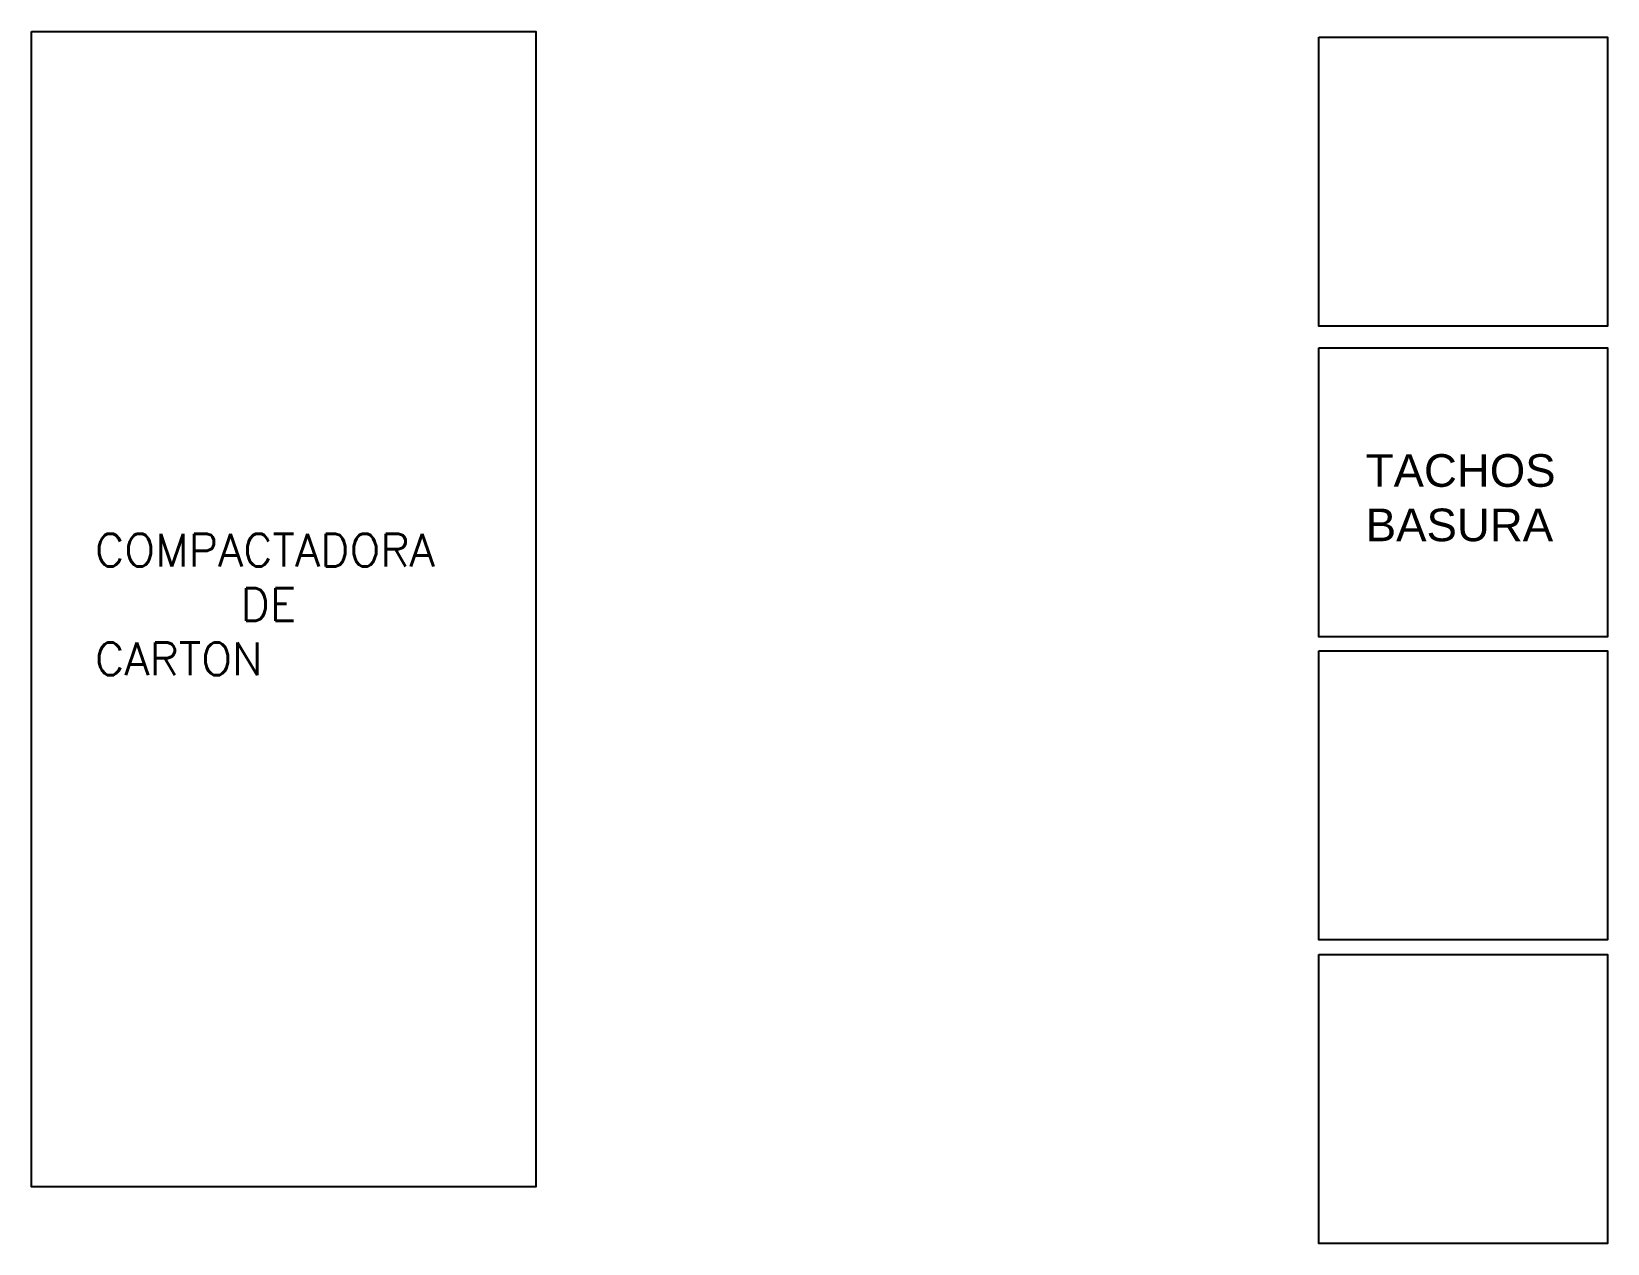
# Model space of a CAD drawing. Header units: millimetres. Extents: x 64 to 660, y 33 to 427.
# Drawn here: x 411.75 to 419.94, y 274.63 to 280.93 of the extents above; entities that cross this region are included whole.
import ezdxf

# ---------------------------------------------------------------- set-up
doc = ezdxf.new("R2010")
doc.units = ezdxf.units.MM
doc.layers.add('Equipamientos OCASA', color=10, linetype='Continuous')
doc.styles.get("Standard").update_dxf_attribs({"font": 'txt.shx'})

msp = doc.modelspace()

# ---------------------------------------------------------------- linework, layer by layer
at = {"layer": 'Equipamientos OCASA', "color": 252}
for points in [[(411.7499, 280.9258), (414.3701, 280.9258), (414.3701, 274.9258), (411.7499, 274.9258)], [(418.4377, 280.8963), (419.9377, 280.8963), (419.9377, 279.3963), (418.4377, 279.3963)], [(418.4377, 279.2828), (419.9377, 279.2828), (419.9377, 277.7828), (418.4377, 277.7828)], [(418.4377, 277.709), (419.9377, 277.709), (419.9377, 276.209), (418.4377, 276.209)], [(418.4377, 276.1322), (419.9377, 276.1322), (419.9377, 274.6322), (418.4377, 274.6322)]]:
    msp.add_lwpolyline(points, close=True, dxfattribs=at)

# ---------------------------------------------------------------- texts
at = {"layer": 'Equipamientos OCASA', "color": 252, "linetype": 'Continuous', "char_height": 0.169483, "width": 1.765164, "attachment_point": 1}
for s, insert in [('{\\fArial|b0|i0|c0|p34;TACHOS BASURA}', (418.6818, 278.731)), ('COMPACTADORA\\P     DE CARTON', (412.0799, 278.3177))]:
    msp.add_mtext(s, dxfattribs=dict(at, insert=insert))

doc.saveas('drawing.dxf')
